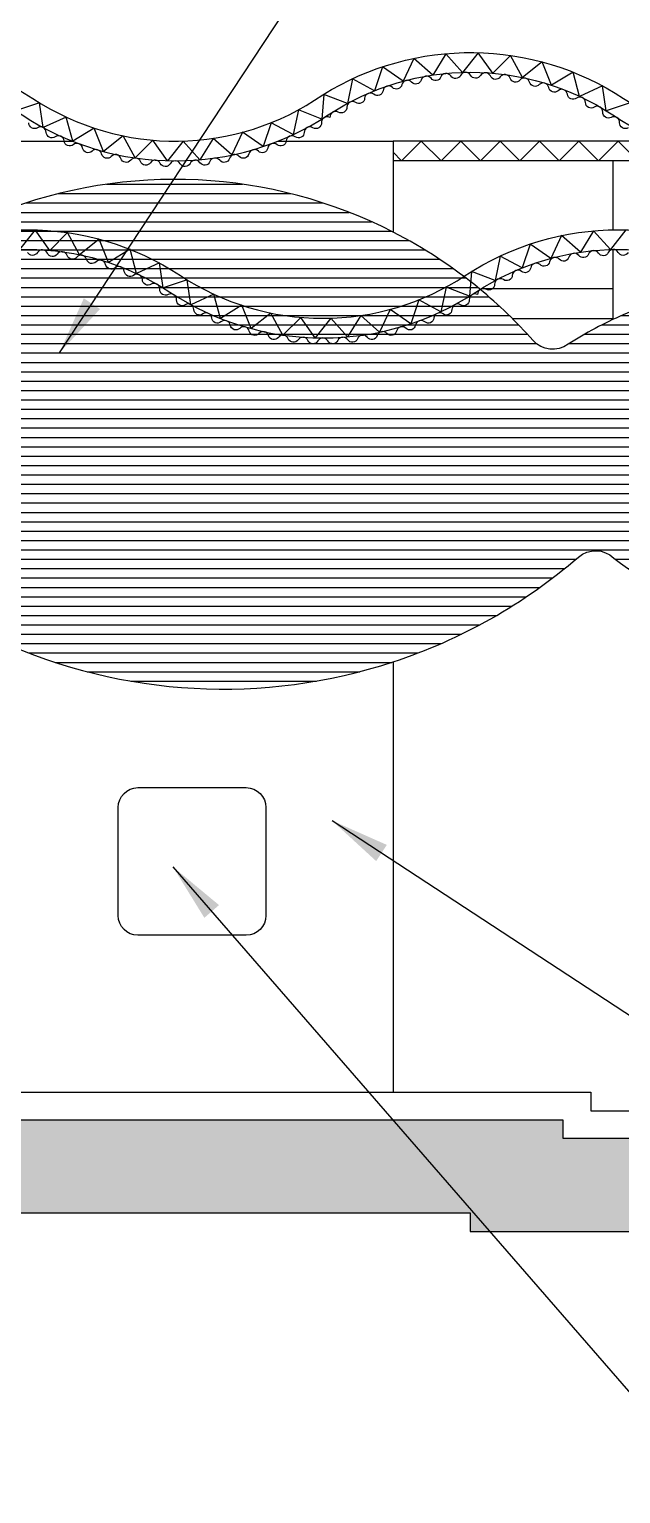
# Model space of a CAD drawing. Header units: millimetres. Extents: x 462 to 740, y -508 to -73.
# Drawn here: x 701.14 to 707.15, y -439.93 to -425.05 of the extents above; entities that cross this region are included whole.
import ezdxf

# ---------------------------------------------------------------- set-up
doc = ezdxf.new("R2010")
doc.units = ezdxf.units.MM
doc.header["$LTSCALE"] = 0.1
for name, color, linetype in [('azul-claro', 130, 'Continuous'), ('COTAS', 6, 'Continuous'), ('nivel', 1, 'Continuous'), ('ondas-escuras', 160, 'Continuous'), ('Parede alta', 5, 'Continuous')]:
    doc.layers.add(name, color=color, linetype=linetype)
doc.styles.add('RO-00', font='romans.shx')
doc.dimstyles.new('COTAS-300', dxfattribs={"dimscale": 0, "dimtxt": 0.4, "dimasz": 0.6, "dimexe": 0.4, "dimexo": 0.4, "dimgap": 0.3, "dimtad": 1, "dimzin": 1, "dimdsep": 46, "dimtxsty": 'RO-00', "dimcen": 2.5, "dimclrd": 6, "dimclre": 6, "dimclrt": 2, "dimadec": 0, "dimazin": 0, "dimtfac": 1, "dimtmove": 2, "dimatfit": 2, "dimfxl": 1, "dimtolj": 1, "dimtzin": 0, "dimarcsym": 0})

msp = doc.modelspace()

# ---------------------------------------------------------------- hatches: boundary and pattern name
h = msp.add_hatch()
h.set_pattern_fill('LINE', color=256, scale=0.1, style=0)
h.set_pattern_definition([(0, (0, 0), (0, 0.3175), [])])
h.paths.add_polyline_path([(698.9862515086497, -428.1982476107101, -0.01253647642885146), (699.1535268405472, -428.0204358679425, 0.5616422511005273), (699.0618879093832, -428.0571299571797, -0.6100995398280356), (698.9656218909668, -428.0888129324104, 0.5799379795813479), (698.8692678522955, -428.1167952122252, -0.6100994641290927), (698.7710065231361, -428.14160269179, 0.5799379796080326), (698.6729169238157, -428.1627104926601, -0.6100995398348433), (698.5731481735119, -428.1805193018341, 0.5799379796215152), (698.4738134956766, -428.1946519071127, -0.6100994640302161), (698.3730376861438, -428.2053727308682, 0.5799379795495043), (698.2729529667853, -428.2124549411444, -0.6100995399540594), (698.1716704725594, -428.2160345481863, 0.001448405112352161), (698.1715033197686, -428.2157443823451), (698.1715033197685, -428.8869411062976), (698.6901748497881, -428.8869411062976, -0.04711884089817989), (698.7439038869019, -428.6416609886495, -0.09547703839502986)])
h.paths.add_polyline_path([(699.3401090804639, -427.6869411062975), (698.1715033197686, -427.6869411062976), (698.1715033197686, -427.9864648726215, 0.1164514430247302)])
h.paths.add_polyline_path([(707.0715033197686, -427.6869411062976), (705.8439696881392, -427.6869411062976, -0.3123430975024328), (705.7783111270078, -427.691612361899, 0.04992430652755563), (705.7679769619525, -427.6869411062976), (705.7316443516621, -427.6869411062976, 0.06164106568982433), (705.7190394948663, -427.6929972325285, -0.03836812789647982), (706.2558232855124, -428.211302073298, 0.386510839795608), (706.6129680229277, -428.2496401329262, -0.03183579533224564), (707.0715033197687, -427.9967886864095)])
at = {"layer": 'nivel'}
h = msp.add_hatch(dxfattribs=at)
h.set_pattern_fill('LINE', color=256, scale=0.03, style=0)
h.set_pattern_definition([(0, (0, 0), (0, 0.09524999999999999), [])])
edge = h.paths.add_edge_path()
edge.add_line((699.8414117936206, -429.5284877801931), (698.8096741789603, -429.6220284175258))
edge.add_arc((700.0155409109542, -429.0487400727159), 1.335205640200976, 205.427162484213, 225.6908984246873)
edge.add_arc((703.1123904557355, -426.2397250552069), 5.51437166967303, 223.0521815015555, 245.5952321465405)
edge.add_arc((703.1123904557355, -426.2397250552069), 5.514371669672974, 245.5952321465403, 288.1916869279893)
edge.add_arc((703.1123904557359, -426.2397250552068), 5.514371669672999, 288.1916869279856, 310.8161678870518)
edge.add_arc((706.8913195210647, -430.6151597829539), 0.2670411280402432, 45.93554356051408, 130.816167887057, ccw=False)
edge.add_arc((708.7837386481352, -428.2275957983672), 2.780977519417397, 232.1420909785948, 260.3077357787611)
edge.add_arc((710.7294605855591, -428.952941053033), 3.144995705441348, 157.0285125311506, 219.8663069947662, ccw=False)
edge.add_arc((708.8258140178843, -431.7203490056746), 4.116127728426251, 103.9450182528151, 113.6976028204336)
edge.add_arc((708.8258140178478, -431.7203490056913), 4.116127728426901, 113.6976028198749, 122.520669061994)
edge.add_arc((706.4554886672854, -428.0339755400707), 0.2670411280402833, 221.6088745912796, 306.1371043044731, ccw=False)
edge.add_arc((702.6152194415878, -431.444589951069), 4.869101236259058, 41.60887459127139, 50.46395990994611)
edge.add_arc((702.6152194415766, -431.4445899510799), 4.869101236274568, 50.46395990992676, 62.89144080557438)
edge.add_arc((702.6152194415769, -431.4445899510799), 4.869101236274457, 62.89144080557676, 111.4586071290842)
edge.add_arc((702.6152194415766, -431.44458995108), 4.869101236274474, 111.4586071290812, 130.9514306225702)
edge.add_arc((702.6152194415763, -431.4445899510804), 4.869101236274509, 130.9514306225645, 138.1853458032426)
edge.add_arc((700.0155409109591, -429.0487400727186), 1.335205640206627, 140.433387464486, 162.2489838610349)
edge.add_arc((700.0155409109541, -429.0487400727156), 1.335205640200974, 162.2489838610902, 189.9347229458582)
edge.add_line((698.7003567446019, -429.2790978600834), (699.811356979353, -429.17632306225))
edge.add_line((699.811356979353, -429.17632306225), (699.8414117936206, -429.5284877801931))
at = {"layer": 'Parede alta'}
msp.add_hatch(color=256, dxfattribs=at).paths.add_polyline_path([(735.5791942286885, -436.3220021510428), (728.995244052734, -436.3220021510428), (728.995244052734, -436.1331701510429), (714.018780882763, -436.1331701510429), (714.018780882763, -436.3220021510428), (712.3167932583422, -436.3220021510428), (706.5612155992338, -436.3220021510428), (706.5612155992338, -436.1331701510429), (698.36580003527, -436.1331701510429), (698.36580003527, -436.3220021510428), (685.6993040352703, -436.3220021510427), (685.6993040352703, -436.1331701510428), (660.8609847586534, -436.1331701510429), (640.6658000352701, -436.1331701510429), (640.6658000352701, -436.3220021510428), (628.3993040352701, -436.3220021510427), (628.3993040352701, -436.1331701510428), (620.4658000352701, -436.1331701510429), (620.4658000352701, -436.3220021510428), (611.7497915267348, -436.3220021510428), (611.7497915267348, -437.2661621510428), (621.4099600352702, -437.2661621510428), (621.4099600352702, -437.0773301510428), (627.4551440352701, -437.0773301510428), (627.4551440352701, -437.2661621510427), (641.6099600352701, -437.2661621510428), (641.6099600352701, -437.0773301510428), (660.8609847586534, -437.0773301510428), (684.7551440352703, -437.0773301510428), (684.7551440352703, -437.2661621510427), (699.3099600352699, -437.2661621510428), (699.3099600352699, -437.0773301510428), (705.6170555992338, -437.0773301510428), (705.6170555992338, -437.2661621510428), (712.3167932583422, -437.2661621510428), (714.962940882763, -437.2661621510428), (714.962940882763, -437.0773301510428), (728.051084052734, -437.0773301510428), (728.051084052734, -437.2661621510428), (735.5791942286885, -437.2661621510428)])

# ---------------------------------------------------------------- linework, layer by layer
for p, q in [((707.5774726688775, -426.1869411062976), (704.8339612073861, -426.1869411062976)), ((705.1215033197672, -426.1869411062976), (704.9215033197675, -426.3869411062975)), ((705.1215033197672, -426.1869411062976), (705.3215033197669, -426.3869411062975)), ((705.5215033197665, -426.1869411062976), (705.3215033197667, -426.3869411062975)), ((705.5215033197665, -426.1869411062976), (705.7215033197662, -426.3869411062975)), ((705.921503319766, -426.1869411062976), (705.7215033197663, -426.3869411062975)), ((705.921503319766, -426.1869411062976), (706.1215033197657, -426.3869411062975)), ((706.3215033197653, -426.1869411062976), (706.1215033197656, -426.3869411062975)), ((706.3215033197653, -426.1869411062976), (706.521503319765, -426.3869411062975)), ((706.7215033197648, -426.1869411062976), (706.5215033197651, -426.3869411062975)), ((706.7215033197648, -426.1869411062976), (706.9215033197645, -426.3869411062975)), ((707.1215033197641, -426.1869411062976), (706.9215033197644, -426.3869411062975)), ((707.1215033197641, -426.1869411062976), (707.3215033197638, -426.3869411062975)), ((704.8339612073861, -426.2993989939162), (704.9215033197673, -426.3869411062975)), ((710.1215033197686, -426.3869411062975), (704.8339612073862, -426.3869411062975)), ((707.0715033197687, -427.0873836188316), (707.0715033197687, -426.3869411062976)), ((707.0715033197687, -427.9967886864096), (707.0715033197687, -427.2874173399736)), ((707.0715033197687, -427.6869411062976), (705.7286644920504, -427.6869411062976))]:
    msp.add_line(p, q)
at = {"layer": 'azul-claro'}
for points in [[(698.121503319769, -425.7161520987488, -0.2930573711677213), (701.1765491913283, -425.7534548677655, 0.3069161998079602), (704.121503319769, -425.7161520987489, 0.2924565199197368)], [(704.121503319769, -425.7161520987489, -0.2930573711677213), (707.1765491913283, -425.7534548677655, 0.3000000000002133), (710.0664574482112, -425.7534548677639, 0.2924565199197368)], [(698.1215033197686, -425.9558134922028, 0.005791232287019813), (698.1765491913283, -425.9204273448298, -0.3000000000000149), (701.066457448209, -425.9204273448298, 0.2999999999999435), (704.1765491913283, -425.9204273448298)], [(707.222136113932, -426.0504740924596, -0.603737073035858), (707.1351124336117, -425.9994946202819, 0.5860725656935788), (707.0499436867412, -425.9454732163897, -0.585299989952354), (706.9646955125302, -425.8916123618762, 0.6047310542622916), (706.8774191450148, -425.8411041592898, -0.5852999899522828), (706.7882463697613, -425.7940248750043, 0.6047310542623732), (706.6973118358743, -425.7504455977963, -0.5852999899516272), (706.6047528526782, -425.7104321315012, 0.6047310542615013), (706.510709182384, -425.6740448956513, -0.5852999899527953), (706.4153228290492, -425.6413388342443, 0.6047310542631286), (706.3187378241576, -425.6123633327776, -0.585299989951967), (706.2211000091309, -425.5871621436777, 0.6047310542631286), (706.1225568151146, -425.5657733202354, -0.5852999899527953), (706.023257040357, -425.5482291591456, 0.6047310542615013), (705.9233506255298, -425.5345561517406, -0.585299989951967), (705.822988427317, -425.5247749439868, 0.6047310542631286), (705.7223219906282, -425.5189003053125, -0.5852999899527953), (705.6215033197656, -425.5169411063044, 0.6047310542615013), (705.5206846489033, -425.5189003053141, -0.5852999899516271), (705.4200182122144, -425.5247749439901, 0.6047310542615013), (705.3196560140016, -425.5345561517453, -0.5852999899527953), (705.2197495991741, -425.5482291591527, 0.6047310542631286), (705.1204498244173, -425.5657733202445, -0.585299989951967), (705.0219066304016, -425.5871621436891, 0.6047310542615013), (704.9242688153755, -425.6123633327903, -0.5852999899527953), (704.8276838104839, -425.6413388342592, 0.6047310542631286), (704.7322974571504, -425.6740448956682, -0.585299989951967), (704.6382537868565, -425.7104321315195, 0.6047310542631286), (704.5456948036616, -425.750445597816, -0.5852999899527953), (704.454760269775, -425.7940248750255, 0.6047310542615013), (704.3655874945224, -425.8411041593124, -0.5852999899516271), (704.2783111270078, -425.8916123618991, 0.6047310542615013), (704.1930629527978, -425.9454732163888, 0.3545817671686555), (704.1215033197686, -425.9589774431142, 0.3545817671686555)], [(704.1215033197686, -425.9558134922029, 0.005791232287019813), (704.1765491913283, -425.9204273448298, -0.3000000000000149), (707.066457448209, -425.9204273448298, 0.2999999999999435), (710.1765491913283, -425.9204273448298)], [(704.1215033197686, -425.9589774431142, 0.1916614985766965), (704.1078942059362, -425.9994946202782, -0.6037532416135366), (704.0208705256151, -426.0504740924568, 0.5860725655766588), (703.9321005125659, -426.0983480133677, -0.603737073035858), (703.8416949468452, -426.1430566390105, 0.5860725655766588), (703.7497666495899, -426.1845441754982, -0.6037532416135366), (703.6564303422197, -426.2227588486844, 0.5860725655763703), (703.561802503275, -426.257652968774, -0.6037370730358578), (703.4660012230557, -426.2891829898393, 0.5860725655763703), (703.3691460562495, -426.3173095641603, -0.6037532416135366), (703.2713578727374, -426.3419975913321, 0.5860725655766588), (703.1727587067546, -426.3632162620643, -0.603737073035858), (703.0734716045964, -426.3809390966314, 0.5860725655766588), (702.9736204710639, -426.3951439779184, -0.6037532416135366), (702.8733299148382, -426.4058131790204, 0.5860725655763703), (702.7727250929765, -426.4129333853656, -0.6037370730358577), (702.6719315547226, -426.416495711331, 0.5860725655763703), (702.5710750848258, -426.4164957113313, -0.6037532416135366), (702.4702815465707, -426.4129333853662, 0.5860725655766588), (702.3696767247095, -426.4058131790217, -0.603737073035858), (702.2693861684844, -426.3951439779203, 0.5860725655766588), (702.169535034952, -426.3809390966332, -0.6037532416135366), (702.0702479327929, -426.3632162620661, 0.5860725655763703), (701.97164876681, -426.3419975913342, -0.6037370730358576), (701.8738605832988, -426.3173095641627, 0.5860725655763703), (701.7770054164927, -426.2891829898411, -0.6037532416135366), (701.6812041362725, -426.2576529687759, 0.5860725655766588), (701.5865762973278, -426.2227588486865, -0.6037370730358577), (701.4932399899583, -426.1845441755005, 0.5860725655766588), (701.4013116927028, -426.1430566390132, -0.6037532416135366), (701.3109061269818, -426.0983480133703, 0.5860725655763703), (701.222136113932, -426.0504740924595, -0.603737073035858), (701.1351124336117, -425.9994946202818, 0.5860725656935788)]]:
    msp.add_lwpolyline(points, format="xyb", dxfattribs=at)
for points in [[(707.244167590984, -425.7965711182266), (706.998839048553, -425.8773110943688), (706.9611565396604, -425.6247832402921), (706.7295600967515, -425.7322698729165), (706.6627596405459, -425.4858393804612), (706.4452380077828, -425.6195354082297), (706.3502264968048, -425.3825478529811), (706.1497327789618, -425.540638199513), (706.0278001030637, -425.3163109583912), (705.8470562315089, -425.4966493665477), (705.6998577661249, -425.288027938239), (705.5413175454903, -425.488166108017), (705.3708516780239, -425.2980827668481), (705.2366674730032, -425.5153035938513), (705.0452484724343, -425.3463389384285), (704.9372419869723, -425.5776934016643), (704.7274685850099, -425.4321413202979), (704.6471061305898, -425.6744885185086), (704.4218262409197, -425.5543250470574), (704.3701988297078, -425.8043748400438), (704.1324708843089, -425.7112313349701), (704.1105357552282, -425.9626508776253)], [(704.1105357552282, -425.9626508776252), (703.8728078098293, -425.8695073725515), (703.8211803986173, -426.1195571655379), (703.5959005089472, -425.9993936940867), (703.5155380545272, -426.2417408922974), (703.3057646525648, -426.096188810931), (703.1977581671027, -426.3275432741668), (703.0063391665338, -426.158578618744), (702.8721549615132, -426.3757994457472), (702.7016890940467, -426.1857161045783), (702.5431488734122, -426.3858542743563), (702.3959504080282, -426.1772328460476), (702.2152065364734, -426.3575712542041), (702.0932738605752, -426.1332440130823), (701.8927801427322, -426.2913343596142), (701.7977686317543, -426.0543468043656), (701.5802469989911, -426.188042832134), (701.5134465427856, -425.9416123396788), (701.2818500998767, -426.0490989723032), (701.244167590984, -425.7965711182265), (700.998839048553, -425.8773110943687)]]:
    msp.add_lwpolyline(points, dxfattribs=at)
at = {"layer": 'nivel'}
for p, q in [((700.8339612073862, -426.1869411062976), (701.577472668877, -426.1869411062974)), ((703.6655339706615, -426.1869411062968), (704.833961207386, -426.1869411062966)), ((704.8339612073861, -426.1869411062976), (704.8339612073863, -427.1103850844703)), ((704.8339612073862, -431.4784738617783), (704.8339612073862, -435.8499221510428))]:
    msp.add_line(p, q, dxfattribs=at)
msp.add_lwpolyline([(702.2433116771053, -432.7558098554009), (703.3433116771052, -432.7558098554009, -0.414213562373095), (703.5433116771053, -432.9558098554008), (703.5433116771053, -434.0558098554009, -0.414213562373095), (703.3433116771052, -434.2558098554009), (702.2433116771052, -434.2558098554009, -0.414213562373095), (702.0433116771052, -434.0558098554009), (702.0433116771053, -432.9558098554009, -0.414213562373095)], format="xyb", close=True, dxfattribs=at)
at = {"layer": 'ondas-escuras'}
for points in [[(698.1215033197686, -427.9869411062975, 0.1467688363035145), (699.566457448209, -427.5534548677654, -0.3000000000000149), (702.6765491913283, -427.5534548677654, 0.1467688363035053), (704.1215033197686, -427.9869411062975)], [(704.1215033197686, -427.9869411062975, 0.1467688363035145), (705.566457448209, -427.5534548677655, -0.3000000000000149), (708.6765491913283, -427.5534548677655, 0.1467688363035053), (710.1215033197686, -427.9869411062975)], [(698.1215033197686, -428.1869411062975, 0.1467688363035101), (699.6765491913283, -427.7204273448297, -0.3000000000000149), (702.566457448209, -427.7204273448297, 0.1467688363035019), (704.1215033197686, -428.1869411062974)], [(704.1215033197686, -428.1869411062974, 0.2714447150037269), (704.0710750848258, -428.2164957113312, -0.6037532416135366), (703.9702815465707, -428.2129333853662, 0.5860725655766588), (703.8696767247095, -428.2058131790216, -0.603737073035858), (703.7693861684844, -428.1951439779203, 0.5860725655766588), (703.669535034952, -428.1809390966332, -0.6037532416135366), (703.5702479327929, -428.1632162620661, 0.5860725655763703), (703.47164876681, -428.1419975913341, -0.6037370730358576), (703.3738605832988, -428.1173095641627, 0.5860725655763703), (703.2770054164927, -428.089182989841, -0.6037532416135366), (703.1812041362725, -428.0576529687758, 0.5860725655766588), (703.0865762973278, -428.0227588486865, -0.6037370730358577), (702.9932399899583, -427.9845441755005, 0.5860725655766588), (702.9013116927028, -427.9430566390132, -0.6037532416135366), (702.8109061269818, -427.8983480133703, 0.5860725655763703), (702.722136113932, -427.8504740924595, -0.603737073035858), (702.6351124336117, -427.7994946202818, 0.5860725656935788), (702.5499436867412, -427.7454732163896, -0.585299989952354), (702.4646955125302, -427.6916123618761, 0.6047310542622916), (702.3774191450148, -427.6411041592897, -0.5852999899522828), (702.2882463697613, -427.5940248750042, 0.6047310542623732), (702.1973118358743, -427.5504455977962, -0.5852999899516272), (702.1047528526782, -427.5104321315011, 0.6047310542615013), (702.010709182384, -427.4740448956512, -0.5852999899527953), (701.9153228290492, -427.4413388342442, 0.6047310542631286), (701.8187378241576, -427.4123633327775, -0.585299989951967), (701.7211000091309, -427.3871621436776, 0.6047310542631286), (701.6225568151146, -427.3657733202353, -0.5852999899527953), (701.523257040357, -427.3482291591455, 0.6047310542615013), (701.4233506255298, -427.3345561517405, -0.585299989951967), (701.322988427317, -427.3247749439867, 0.6047310542631286), (701.2223219906282, -427.3189003053124, -0.5852999899527953), (701.1215033197656, -427.3169411063043, 0.6047310542615013)], [(707.2223219906282, -427.3189003053125, -0.5852999899527953), (707.1215033197656, -427.3169411063044, 0.6047310542615013), (707.0206846489033, -427.3189003053141, -0.5852999899516271), (706.9200182122144, -427.3247749439901, 0.6047310542615013), (706.8196560140016, -427.3345561517452, -0.5852999899527953), (706.7197495991741, -427.3482291591527, 0.6047310542631286), (706.6204498244173, -427.3657733202444, -0.585299989951967), (706.5219066304016, -427.387162143689, 0.6047310542615013), (706.4242688153755, -427.4123633327903, -0.5852999899527953), (706.3276838104839, -427.4413388342591, 0.6047310542631286), (706.2322974571504, -427.4740448956682, -0.585299989951967), (706.1382537868565, -427.5104321315195, 0.6047310542631286), (706.0456948036616, -427.550445597816, -0.5852999899527953), (705.954760269775, -427.5940248750254, 0.6047310542615013), (705.8655874945224, -427.6411041593124, -0.5852999899516271), (705.7783111270078, -427.691612361899, 0.6047310542615013), (705.6930629527978, -427.7454732163887, 0.5860725655761848), (705.6078942059363, -427.7994946202783, -0.6037532416135366), (705.5208705256152, -427.8504740924569, 0.5860725655766588), (705.432100512566, -427.8983480133678, -0.603737073035858), (705.3416949468453, -427.9430566390106, 0.5860725655766588), (705.24976664959, -427.9845441754983, -0.6037532416135366), (705.1564303422198, -428.0227588486845, 0.5860725655763703), (705.0618025032751, -428.0576529687742, -0.6037370730358578), (704.9660012230559, -428.0891829898394, 0.5860725655763703), (704.8691460562496, -428.1173095641605, -0.6037532416135366), (704.7713578727376, -428.1419975913323, 0.5860725655766588), (704.6727587067547, -428.1632162620645, -0.603737073035858), (704.5734716045965, -428.1809390966315, 0.5860725655766588), (704.473620471064, -428.1951439779185, -0.6037532416135366), (704.3733299148383, -428.2058131790205, 0.5860725655763703), (704.2727250929767, -428.2129333853658, -0.6037370730358577), (704.1719315547227, -428.2164957113312, 0.2714447150556012), (704.1215033197686, -428.1869411062976, 0.2714447150556012)], [(704.1215033197686, -428.1869411062976, 0.1467688363035101), (705.6765491913283, -427.7204273448298, -0.3000000000000149), (708.566457448209, -427.7204273448298, 0.1467688363035019), (710.1215033197686, -428.1869411062975)]]:
    msp.add_lwpolyline(points, format="xyb", dxfattribs=at)
for points in [[(704.1215033197686, -428.0869411062972), (704.0431488734122, -428.1858542743562), (703.8959504080282, -427.9772328460476), (703.7152065364734, -428.157571254204), (703.5932738605752, -427.9332440130823), (703.3927801427322, -428.0913343596141), (703.2977686317543, -427.8543468043655), (703.0802469989911, -427.988042832134), (703.0134465427856, -427.7416123396787), (702.7818500998767, -427.8490989723031), (702.744167590984, -427.5965711182264), (702.498839048553, -427.6773110943687), (702.4611565396604, -427.424783240292), (702.2295600967515, -427.5322698729164), (702.1627596405459, -427.2858393804611), (701.9452380077828, -427.4195354082296), (701.8502264968048, -427.182547852981), (701.6497327789618, -427.3406381995129), (701.5278001030637, -427.1163109583911), (701.3470562315089, -427.2966493665476), (701.1998577661249, -427.0880279382389), (701.0413175454903, -427.2881661080169)], [(707.1998577661249, -427.088027938239), (707.0413175454903, -427.288166108017), (706.8708516780239, -427.0980827668481), (706.7366674730032, -427.3153035938512), (706.5452484724343, -427.1463389384285), (706.4372419869723, -427.3776934016643), (706.2274685850099, -427.2321413202978), (706.1471061305898, -427.4744885185086), (705.9218262409197, -427.3543250470574), (705.8701988297078, -427.6043748400438), (705.6324708843089, -427.51123133497), (705.6105357552283, -427.7626508776253), (705.3728078098294, -427.6695073725516), (705.3211803986175, -427.919557165538), (705.0959005089474, -427.7993936940868), (705.0155380545273, -428.0417408922975), (704.8057646525649, -427.8961888109311), (704.6977581671028, -428.1275432741669), (704.506339166534, -427.9585786187441), (704.3721549615133, -428.1757994457473), (704.2016890940469, -427.9857161045784), (704.1215033197686, -428.0869411062974)]]:
    msp.add_lwpolyline(points, dxfattribs=at)
at = {"layer": 'Parede alta'}
msp.add_lwpolyline([(699.8414117936206, -429.5284877801931), (698.8096741789603, -429.6220284175258, 0.08864835418618322), (699.0828610954838, -430.0041889009839, 0.09868107293362678), (700.8339612073862, -431.2613836528774, 0.1880322732265846), (704.8339612073862, -431.4784738617783, 0.09903985226224181), (706.7167723099075, -430.4130602155564, -0.3882792084634345), (707.0770378590611, -430.4232752786372, 0.1235182843238293), (708.3155435807607, -430.9688782249682, -0.2812652703198621), (707.8338656123348, -427.7255341366917, 0.04257938205918423), (707.1715033197686, -427.9512955978785, 0.03851691937307123), (706.6129680229274, -428.2496401329264, -0.3865108397951414), (706.2558232855124, -428.211302073298, 0.03865683697081324), (705.7147113732965, -427.6894206320886, 0.05427832459793213), (704.8339612073863, -427.1103850844704, 0.2151444672022441), (700.8339612073862, -426.9130045825563, 0.08525917785613465), (699.4239178352711, -427.7671260278469, 0.03157439577504081), (698.9862515086496, -428.1982476107103, 0.09547703839499057), (698.7439038869019, -428.6416609886495, 0.1213928998092202), (698.7003567446019, -429.2790978600834), (699.811356979353, -429.17632306225)], format="xyb", close=True, dxfattribs=at)
for points in [[(611.7497915267348, -436.0387541510428), (620.1825520352702, -436.0387541510428), (620.1825520352702, -435.8499221510428), (628.6825520352701, -435.8499221510427), (628.6825520352701, -436.0387541510428), (640.3825520352701, -436.0387541510428), (640.3825520352701, -435.8499221510428), (660.8609847586534, -435.8499221510428), (685.9825520352701, -435.8499221510427), (685.9825520352701, -436.0387541510428), (698.08255203527, -436.0387541510428), (698.08255203527, -435.8499221510428), (706.8444635992338, -435.8499221510428), (706.8444635992338, -436.0387541510428), (712.3167932583422, -436.0387541510428), (713.7355328827631, -436.0387541510428), (713.7355328827631, -435.8499221510428), (729.278492052734, -435.8499221510428), (729.278492052734, -436.0387541510428), (735.5791942286885, -436.0387541510428)], [(728.995244052734, -436.1331701510429), (714.018780882763, -436.1331701510429), (714.018780882763, -436.3220021510428), (712.3167932583422, -436.3220021510428), (706.5612155992338, -436.3220021510428), (706.5612155992338, -436.1331701510429), (698.36580003527, -436.1331701510429), (698.36580003527, -436.3220021510428), (685.6993040352703, -436.3220021510427), (685.6993040352703, -436.1331701510428), (660.8609847586534, -436.1331701510429)], [(660.8609847586534, -437.0773301510428), (684.7551440352703, -437.0773301510428), (684.7551440352703, -437.2661621510427), (699.3099600352699, -437.2661621510428), (699.3099600352699, -437.0773301510428), (705.6170555992338, -437.0773301510428), (705.6170555992338, -437.2661621510428), (712.3167932583422, -437.2661621510428), (714.962940882763, -437.2661621510428), (714.962940882763, -437.0773301510428), (728.051084052734, -437.0773301510428)]]:
    msp.add_lwpolyline(points, dxfattribs=at)

# ---------------------------------------------------------------- leaders
at = {"layer": 'COTAS', "annotation_type": 0, "has_hookline": 1}
for points, hookline_direction, text_width in [([(717.5818167557964, -425.3499221510428), (712.2993499381954, -417.4320426494814), (711.6993499381954, -417.4320426494814)], 1, 6.361904761904762), ([(701.4453894424203, -428.3392499999999), (704.7986633662186, -423.253568489165), (705.3986633662187, -423.253568489165)], 0, 6.209523809523808), ([(704.2151751717279, -433.0910623249501), (707.5141595448539, -435.2514696861866), (708.1141595448539, -435.2514696861866)], 0, 6.819047619047618), ([(702.5987398241982, -433.560356406239), (708.1282236488236, -439.9296128449396), (708.7282236488236, -439.9296128449396)], 0, 4.552380952380953)]:
    msp.add_leader(points, dimstyle='COTAS-300', override={"dimscale": 1}, dxfattribs=dict(at, hookline_direction=hookline_direction, text_width=text_width))

doc.saveas('drawing.dxf')
